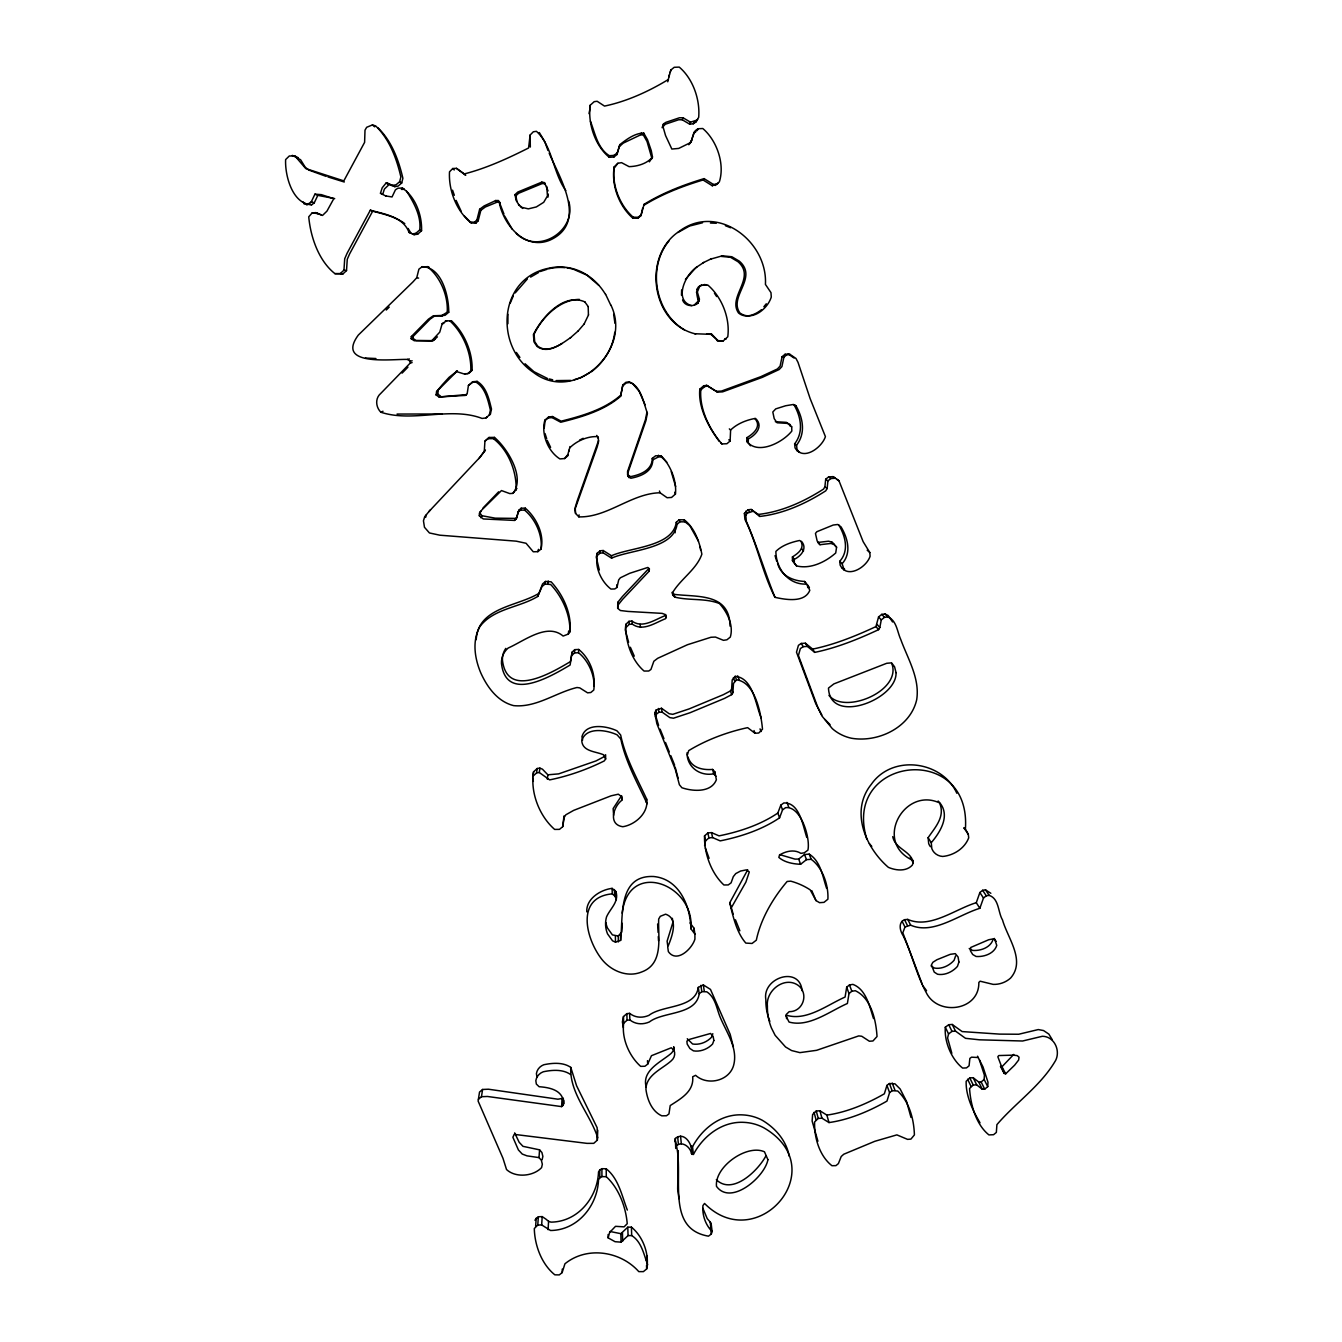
<?xml version="1.0" encoding="UTF-8"?>
<svg xmlns="http://www.w3.org/2000/svg" width="1342" height="1342" viewBox="0 0 1342 1342"><rect width="100%" height="100%" fill="white"/><g stroke="black" fill="none" stroke-linecap="round" stroke-linejoin="round"><path stroke-width="1.5" d="M610.09 1231.486L620.86 1233.684L627.788 1227.192L631.411 1227.142C643.036 1236.519 649.595 1254.267 646.676 1268.928L643.388 1271.629L638.792 1271.629C620.574 1251.147 587.024 1245.829 564.932 1263.795L562.147 1272.585L559.295 1274.9L554.85 1274.833C541.547 1264.114 534.686 1245.292 534.301 1228.534L537.773 1225.078L541.665 1224.927L550.539 1230.497C577.714 1230.262 597.509 1205.703 598.515 1179.836L599.773 1177.89L599.79 1169.956L601.904 1168.681L606.215 1168.798C618.712 1178.695 621.883 1195.923 627.335 1210.081M666.337 617.488L664.844 614.384L662.16 613.378L628.022 611.432L620.423 610.526L617.689 608.329L617.924 605.192L622.554 599.404L649.142 571.189L649.411 568.773L647.834 567.448L629.733 573.286L620.356 577.798L618.679 579.912L617.001 587.427L614.787 588.953L610.962 589.071C601.367 581.774 594.691 567.448 597.291 555.454L600.126 553.122L600.142 550.774L603.212 550.522L611.499 555.756C629.65 547.385 672.979 546.966 676.284 522.306L679.153 519.773L684.219 519.824C694.636 527.825 699.367 541.698 701.866 554.162C696.716 569.226 680.998 578.704 672.778 592.308L672.795 595.11L674.774 597.106C689.385 600.78 705.322 597.945 719.429 603.531C727.297 612.137 733.839 625.372 730.3 637.098L726.911 639.798L723.455 640.319L715.454 637.064L710.941 637.265L687.456 644.73L657.697 658.301L653.856 661.237L650.937 669.457L648.74 671.017L644.076 671.05C631.243 659.945 625.171 641.006 625.858 624.349L628.979 621.329L631.965 621.078C642.415 628.777 654.628 619.752 664.743 615.81L665.699 614.535L666.337 617.488L665.38 618.763C655.164 622.755 642.835 631.847 632.283 624.097L629.264 624.349L626.11 627.385M563.405 1098.242L557.92 1099.199L488.438 1089.218L482.583 1089.469L479.53 1092.053L478.121 1101.094L502.982 1158.314L506.521 1169.519C515.496 1178.024 533.244 1176.481 541.581 1167.607L542.336 1164.235L541.363 1160.293L538.998 1157.609L527.003 1155.848L522.256 1154.07L518.398 1149.943L512.879 1137.261L514.204 1134.359L586.991 1143.367L593.734 1143.35L597.324 1140.146L597.156 1127.733L576.59 1085.762L570.769 1067.393C563.17 1062.076 552.535 1062.898 543.812 1064.743A11.877 11.239 2.1 0 0 536.414 1073.583L536.934 1076.938M597.324 1140.146L597.76 1130.232M751.185 509.457L758.23 514.439C781.447 511.889 804.009 501.64 823.552 489.075L824.894 486.81L825.699 479.211L828.668 476.896L833.08 476.645L835.378 478.272L830.933 478.524L827.93 480.855L827.125 488.538L825.749 490.82C806.022 503.518 783.225 513.852 759.79 516.435L751.185 509.457L747.997 509.775L744.391 513.399L744.927 519.388C757.307 544.282 762.357 572.984 774.988 597.341C785.624 599.673 804.63 603.095 809.796 590.346L807.398 584.827L807.767 587.645M597.291 555.454L597.307 553.089L600.142 550.774M582.596 740.163L581.942 736.691C585.9 722.466 606.735 725.921 616.968 730.82L620.658 735.013C625.338 757.727 637.131 778.427 646.643 799.077C649.025 812.648 635.269 824.776 622.822 826.722C608.027 824.676 613.193 806.961 621.765 800.318L621.816 796.846L618.327 794.196L611.08 795.823L573.655 810.383L565.804 814.812L564.21 817.379L562.717 826.638L559.497 829.373L554.649 829.423C539.232 815.953 530.09 792.183 533.562 771.818L537.219 768.496L539.887 768.127L542.436 769.167L547.855 774.804L558.641 773.881L596.049 760.914L604.185 756.67L605.594 754.741L605.645 759.002L604.219 760.948C587.024 769.52 568.488 776.062 549.65 779.887L539.299 772.522L536.615 772.875L532.925 776.246L533.562 771.818M610.962 305.221C632.837 350.077 574.577 404.412 533.277 372.288C494.527 346.605 498.117 278.884 548.022 268.383A51.617 50.711 82.5 0 1 573 268.736C586.823 272.476 598.264 282.306 605.544 294.452M436.569 391.663L457.421 370.828L449.05 377.354L442.256 384.802L436.569 391.663L436.1 394.934L439.035 396.98L465.171 395.42L467.167 393.743L468.425 385.49L473.139 381.682L477.131 381.38C486.542 386.999 489.042 399.195 491.491 409.075L490.417 414.057L485.905 417.983L482.08 418.436C450.174 406.257 413.252 422.847 380.843 412.229C375.71 407.079 374.921 398.255 380.826 393.357L410.199 363.095L410.249 361.266L407.465 359.421C392.736 358.851 334.946 366.92 358.314 335.081L412.9 281.971L416.741 277.744L418.905 269.155L422.244 266.706C441.921 266.991 448.832 296.397 448.748 312.233L445.041 315.336L433.315 315.773L428.45 319.161L411.306 336.607L411.155 338.704L414.242 340.734L430.312 340.918L433.449 340.449L437.408 336.842M646.928 412.262L645.401 419.811L627.553 471.512L627.603 474.716L630.572 476.628C640.47 474.783 652.229 470.103 652.279 458.394L655.634 455.777L661.153 455.844C670.614 465.355 676.871 480.688 675.445 494.057L671.554 497.446L667.108 497.731L660.046 492.782C631.612 493.235 607.49 517.677 578.872 516.871L575.55 513.416L574.963 509.373L597.207 446.903L598.532 441.786L598.23 436.938L598.213 438.18L596.787 435.395M681.468 295.24L681.635 289.956M775.324 421.69L786.378 422.361L791.696 426.806L791.83 431.034C782.956 442.374 757.861 455.525 746.773 441.401L746.907 437.643C753.449 433.785 762.055 426.32 754.841 418.603M750.48 445.779L748.232 442.675L748.366 438.884C755.882 434.959 763.866 426.119 755.462 418.385C746.487 419.962 737.228 423.636 730.618 430.027L730.115 441.015L726.911 443.732L721.912 443.934C709.65 429.859 699.283 408.857 700.809 389.935L704.684 386.58L707.67 386.026L717.5 392.132L722.667 391.847L762.357 377.337L779.165 369.52L781.9 366.618L783.913 357.173L786.831 354.724L789.952 354.355L795.974 358.465L798.02 362.357L810.132 398.574L825.414 436.62C821.941 447.507 803.304 461.514 795.051 447.892L794.632 443.85C803.824 432.107 801.006 416.943 794.045 404.881L795.974 405.787C803.019 417.983 805.854 433.281 796.561 445.158L796.997 449.218L798.758 451.918M562.147 1272.585L562.281 1269.096M597.744 1137.815C590.262 1114.196 569.478 1093.311 570.769 1067.393M478.893 458.561L484.277 451.415L484.932 441.132L489.058 437.458L494.443 437.391C507.326 448.228 525.728 477.702 512.912 493.37L509.775 493.588L501.472 490.568L481.862 509.926L479.497 513.181L479.346 515.814L483.271 518.951L514.489 520.428L516.318 518.75L518.951 510.145L521.182 508.215L525.276 508.148C536.246 517.492 544.684 534.586 540.994 549.096L537.84 551.663L533.26 551.78L526.064 543.275L516.217 541.162L439.807 535.19L429.44 532.959L424.475 527.289L423.451 520.813L424.709 516.653L430.48 509.742M478.389 1099.316L481.476 1096.716L487.398 1096.464L561.627 1106.613L563.657 1103.812L563.825 1100.155M563.053 1105.556L563.321 1100.071M561.627 1106.613L561.996 1099.283M586.806 911.872C585.951 898.804 600.612 889.679 612.12 888.37L615.877 891.541C619.367 901.707 610.157 908.517 606.517 916.938A28.031 26.907 -2.6 0 0 607.557 933.898L612.539 940.792L615.508 942.168L620.608 940.39C623.275 917.106 617.471 874.85 653.671 876.511C679.388 878.96 690.375 906.001 690.878 928.731L694.904 934.082L694.921 939.098C692.086 948.861 676.771 963.556 668.366 951.629L667.729 947.117C671.52 937.706 679.388 918.733 665.598 914.187L660.298 916.318L658.687 919.035C657.915 937.353 664.022 963.841 641.661 971.977C627.402 977.832 611.264 970.987 602.004 959.53C586.035 939.501 574.98 897.211 612.237 893.856L616.012 897.043L616.364 899.677M479.346 515.814L480.671 511.218L479.497 513.181M622.285 923.33L621.799 932.019L618.226 936.011L612.422 934.904L607.49 928.06A27.763 26.672 -2.6 0 1 605.879 922.524M649.36 161.845L652.497 157.081L651.273 150.656L647.515 139.736L643.724 133.076C634.9 133.11 626.58 139.35 619.853 144.634L617.052 154.464L613.898 157.014L609.268 157.299L609.352 155.706C597.626 148.476 595.043 133.177 590.446 121.183M548.09 1229.691L548.559 1221.321L545.926 1219.14L542.202 1216.607L538.343 1216.758L534.904 1220.18M980.012 1122.784C972.665 1110.438 965.72 1095.777 966.156 1081.317L969.796 1077.911L973.185 1077.71L976.674 1084.856L982.294 1089.251L984.709 1089.167L987.729 1086.617L984.139 1079.471L984.407 1075.143L979.442 1059.928M694.351 304.919L698.326 301.027C697.052 295.676 694.149 286.97 702.034 285.074L698.545 286.953M682.558 299.987C684.789 306.328 693.26 307.167 697.991 303.175L699.417 299.165L697.354 292.002L699.534 286.685M987.729 1086.617L987.997 1082.256L982.998 1066.907L977.53 1056.204M541.665 1224.927L542.202 1216.607M572.111 652.145L570.115 665.028C551.747 675.898 506.018 703.376 501.472 663.434A19.727 19.392 13 0 1 508.132 648.052C524.168 640.99 547.184 622.436 563.12 636.058L568.337 634.061L569.897 631.881C570.518 614.804 562.214 596.636 550.639 584.475L545.003 584.072L542.034 586.555L537.723 596.452C519.186 607.741 493.688 608.379 479.866 626.58C472.015 640.855 474.649 658.15 480.637 672.56C487.045 686.953 497.547 701.614 513.634 705.624C536.112 707.922 555.773 692.589 576.976 687.507L579.744 687.876L587.595 692.841L590.832 692.506L593.801 689.989C595.58 676.754 588.97 660.969 578.503 652.732L578.704 649.461L574.745 649.645L572.111 652.145L570.4 661.623C552.199 672.409 506.924 699.618 502.428 660.046A19.543 19.207 13.2 0 1 505.8 648.387M537.773 1225.078L538.343 1216.758M535.626 1226.42L536.213 1218.083M432.007 340.633L416.087 340.449L413.034 338.452L413.185 336.372L430.161 319.094L434.993 315.739L442.608 316.007M562.717 826.638L563.992 815.936M538.998 1157.609L539.568 1149.842L522.977 1146.336L519.153 1142.26L514.657 1132.883M571.826 655.45L574.493 652.933L574.745 649.645M649.142 571.189L648.672 568.673L622.336 596.62L617.756 602.357L617.689 608.329M312.132 212.925L318.037 213.529L312.132 212.925L308.744 216.8C310.539 236.829 318.624 260.801 334.93 273.651L340.382 273.516L343.955 270.145L344.709 258.754L347.092 253.286L370.342 210.174C384.466 214.183 403.103 216.616 409.025 232.384L414.192 234.682L417.681 234.179L421.556 230.74C422.143 215.475 415.584 196.871 402.298 188.048L397.903 188.199L395.42 189.876L392.032 196.955L385.791 195.949M334.93 273.651L342.982 273.902L346.521 270.564L347.259 259.291L349.625 253.873L372.657 211.214C383.627 213.982 395.555 216.767 404.764 223.611M613.898 157.014L614.032 155.42L617.236 152.837L619.853 144.634M565.821 190.598C552.938 172.85 552.451 145.741 536.431 131.315L533.328 131.784L530.107 135.056L528.597 147.972C508.132 158.289 486.391 168.287 464.349 173.906L456.448 168.337L452.74 168.522L449.503 171.843C448.446 190.296 456.548 211.432 471.31 222.99L475.89 223.124L478.171 220.809L480.855 210.308L485.334 206.987L498.939 201.401L495.953 200.461L484.177 205.913L479.648 209.268L476.93 219.887L474.632 222.202L470.002 222.084M547.972 197.123L548.274 194.036M642.65 208.245L640.939 215.659L637.802 218.26L632.87 218.176C619.048 206.114 611.164 185.062 614.2 166.844L617.89 163.271L621.547 162.65L629.079 166.643C637.433 166.442 647.079 163.69 652.497 157.081M569.897 631.881C572.095 613.848 563.036 594.724 551.126 581.824L545.54 581.438L542.587 583.904L537.723 596.452M568.337 634.061L568.656 630.958M578.872 516.871L579.09 514.875M507.947 314.313L507.897 323.724M588.433 314.884L588.182 306.63M617.052 154.464L617.236 152.837M625.858 624.349L625.255 629.901L628.61 642.298M687.943 756.854C691.18 767.909 702.604 770.258 712.619 769.436L714.816 771.835L716.376 779.702C711.361 792.837 692.891 791.495 681.887 787.737L679.388 784.718L675.361 769.536L656.859 723.657L654.812 712.954L655.936 710.186L661.489 708.257L669.188 713.743L672.795 714.33L689.134 708.912L723.372 694.67L730.4 690.979L731.608 689.033L732.212 679.908L735.215 676.301C753.315 677.945 755.496 704.919 761.266 718.104M655.349 716.829L656.473 714.045L658.922 712.3L662.076 712.099L669.859 717.635L673.499 718.205L689.989 712.753L724.563 698.377L731.675 694.636L732.883 692.69L733.487 683.464L736.523 679.824C755.429 682.189 761.149 714.078 762.491 729.226L758.733 733.034L754.992 733.252L747.628 727.649C727.465 731.977 706.496 739.761 688.698 750.631L687.372 755.026M516.116 490.149C516.804 471.512 508.417 450.124 493.386 438.633L487.951 438.7L484.932 441.132M547.351 779.249L547.855 774.804M821.858 715.034L815.785 703.745L796.494 652.178L798.44 645.334L801.241 643.439L805.401 643.221L812.648 649.109C834.472 644.63 855.76 635.991 875.94 626.597L878.557 616.951L881.778 614.368L885.049 613.999L888.169 615.492L892.581 621.967M879.815 627.519L881.275 619.92L884.529 617.32L887.834 616.934C896.691 620.423 897.211 631.78 900.7 639.329C907.729 658.687 920.058 678.347 916.687 699.769C910.346 727.515 877.97 742.898 851.264 738.201A43.833 42.508 -26.8 0 1 832.325 728.656L821.925 715.974L817.865 707.519L798.406 655.483L800.369 648.572L803.204 646.659L807.398 646.441L814.728 652.38C836.754 647.851 858.259 639.144 878.624 629.65L879.815 627.519L877.114 624.483M675.06 1140.767L675.328 1138.469C684.319 1130.803 693.344 1145.062 691.533 1153.583L693.395 1154.439C703.359 1135.802 722.415 1120.922 744.407 1122.382A44.437 41.585 -6.3 0 1 763.816 1127.8C834.087 1168.479 757.056 1256.649 704.55 1203.455L702.923 1205.602C702.101 1214.996 705.422 1224.827 712.116 1231.503L711.31 1234.019L708.492 1236.167C663.384 1228.45 685.745 1171.784 675.06 1140.767L675.596 1141.874M675.747 1148.45L675.328 1138.469M617.89 163.271L614.049 168.32M575.55 513.416L575.215 507.461L577.245 500.751L598.549 440.512M414.192 234.682L412.313 233.877L415.819 233.374L419.727 229.901C421.472 216.179 413.822 202.575 406.626 191.235M539.299 772.522L539.887 768.127M834.087 544.315L830.782 543.46L819.979 544.701L817.832 542.453L828.534 541.212L831.805 542.051L836.586 547.167L835.714 552.988C825.431 562.08 810.35 569.411 796.527 565.888L792.434 560.57L792.417 556.93C797.618 553.676 804.596 548.761 801.14 541.665M792.434 560.57L794.313 563.003L794.296 559.329C800.872 556.175 807.632 548.543 801.644 541.531L799.547 540.49C791.143 542.235 781.967 545.305 775.877 551.428C775.978 568.454 788.291 585.011 806.525 584.072L804.529 581.455C792.703 580.801 780.692 575.735 777.555 563.137M536.615 772.875L537.219 768.496M436.1 394.934L437.727 394.129L438.197 390.891M646.19 802.197L646.643 799.077M481.476 1096.716L482.583 1089.469M600.126 553.122L603.246 552.87L611.6 558.155C629.935 549.7 673.701 549.264 677.039 524.37L679.941 521.803L685.057 521.87L689.771 525.578L698.477 541.245M789.952 354.355L784.986 354.322L782.084 356.72L780.105 366.081L777.404 368.966L760.763 376.699L721.459 391.076L716.343 391.344L706.613 385.305L703.644 385.859L699.819 389.163C697.991 407.465 708.593 427.108 719.295 441.417M614.2 166.844C611.667 184.726 619.601 205.41 633.189 217.203L638.188 217.303L641.342 214.67M441.032 316.024L447.222 312.233C448.295 295.861 440.344 276.62 427.192 266.521M467.721 373.797L470.807 370.845C471.545 353.063 463.124 333.068 449.973 320.939L451.466 320.855C464.5 332.866 472.837 352.678 472.082 370.275L469.029 373.193L464.818 374.183L455.995 371.399M476.209 639.715C477.92 607.54 516.603 606.584 538.327 593.701M614.77 332.229C612.942 348.014 603.833 362.172 591.403 371.801M547.737 583.636L548.257 581.002M733.386 1046.894L730.165 1034.279L710.472 989.406L703.325 984.911L698.293 987.377C695.223 1008.899 662.579 1004.739 648.907 1015.374C642.264 1018.192 635.336 1017.823 629.616 1013.361L626.831 1013.646L623.46 1016.582L622.403 1021.933L623.376 1027.754M806.777 837.458C802.851 825.649 799.58 802.248 783.829 802.952L780.809 805.166L777.84 813.034C760.495 824.827 739.408 831.755 719.06 835.865L711.528 832.627L707.888 832.929L704.533 835.881C704.047 853.009 711.109 873.122 723.908 884.982L728.253 884.932L731.088 882.851L733.302 876.645L735.752 873.592L740.516 871.059L746.353 869.884L749.289 871.964L745.884 882.13L731.038 908.249C733.973 920.092 737.597 933.697 745.833 943.091L752.057 943.46L756.318 940.188C760.83 918.683 773.21 897.798 787.15 881.459L790.757 881.157A68.392 65.339 -10.8 0 1 810.199 889.863L816.003 900.583L819.543 902.68L823.988 902.361L827.897 899.207C828.601 885.334 822.864 867.838 811.205 859.316L809.209 854.149L804.512 854.485L798.691 859.065L795.001 859.115L779.601 854.586M704.6 845.594L705.523 840.88L704.533 835.881M623.678 1023.191C621.547 1038.523 629.23 1056.255 640.688 1066.37L644.915 1066.253L647.7 1064.122L651.457 1055.701L671.252 1047.783L673.986 1050.216A9.78 9.277 -3.7 0 1 671.218 1060.834C662.025 1069.138 646.106 1074.925 645.938 1089.285C647.247 1099.551 651.809 1111.361 661.791 1115.823L666.471 1115.756L668.953 1113.91L670.212 1105.573C680.78 1098.695 694.116 1091.516 692.69 1076.754L695.626 1075.328C707.335 1086.03 729.142 1081.115 733.588 1065.464C738.15 1048.656 726.978 1033.088 720.671 1018.377C716.611 1009.301 715.823 997.643 706.798 991.822L701.832 991.654L699.216 993.734C696.112 1015.458 663.166 1011.247 649.36 1021.967C642.65 1024.818 635.672 1024.432 629.884 1019.954L627.083 1020.222L623.678 1023.191L623.46 1016.582M668.45 79.43C649.042 91.29 626.731 101.489 604.504 106.085L597.14 101.271L594.187 101.673L590.161 105.28C587.746 123.43 594.959 145.557 609.268 157.299M589.021 113.684L589.943 108.97M640.939 215.659L644.093 204.32C662.529 192.929 683.363 184.877 704.097 178.62L713.441 184.458L716.36 184.189L719.329 181.925C725.066 164.059 716.863 140.457 702.789 128.513L698.209 128.731C691.415 131.583 693.68 140.39 688.765 144.735M545.003 584.072L545.54 581.438M667.746 81.795L669.49 74.598M910.983 1117.416L906.588 1101.53L900.147 1088.983L894.963 1083.816L889.427 1083.531L886.928 1085.41L884.344 1093.814C866.966 1103.761 846.785 1112.333 826.873 1115.101L819.912 1110.773L816.255 1110.991L812.631 1114.481L812.128 1121.023L817.915 1141.237M889.595 1092.606L886.978 1101.077C869.448 1111.126 849.083 1119.765 828.987 1122.566L821.958 1118.188L818.268 1118.423L814.611 1121.929C814.074 1137.395 819.408 1155.881 831.939 1165.712L835.949 1165.628L838.398 1163.598L841.216 1156.502L843.783 1154.221L874.85 1141.287L896.875 1134.879L907.578 1139.375L910.916 1139.106L914.405 1134.913C913.902 1119.228 909.457 1102.034 897.714 1091.012L892.128 1090.711L889.595 1092.606L886.928 1085.41M593.869 686.366C595.63 673.265 589.088 657.614 578.704 649.461M652.279 458.394L652.782 459.836C652.749 471.663 640.872 476.376 630.857 478.238L627.888 476.309L627.821 473.072L645.854 420.868L647.398 413.252C643.338 402.332 641.291 386.58 629.163 381.816L625.875 382.319L622.839 384.953L620.574 396.326C604.152 410.602 581.354 417.144 560.738 422.244L552.032 417.563L548.123 418.016L544.651 420.918C541.178 434.422 548.123 451.6 559.933 458.93L564.647 458.545L567.498 456.045L569.025 450.14M622.839 384.953L620.574 396.326M542.118 1159.756L542.873 1156.418L541.916 1152.51L539.568 1149.842M619.652 146.328L623.242 143.124L640.99 134.67L641.409 132.841M622.202 913.181C628.392 858.729 695.072 884.277 690.878 928.731M567.498 456.045L567.817 454.636L564.647 458.545M540.994 549.096C542.789 535.173 535.341 518.935 524.537 510.077L520.411 510.145L518.146 512.09L516.318 518.75M1052.212 1039.631L1048.823 1034.078L1043.556 1030.555L1038.272 1029.566L1018.695 1034.246L999.572 1034.112L962.13 1031.579L952.233 1024.466L948.727 1024.701L945.305 1027.217C944.198 1041.577 951.26 1059.039 962.617 1068.081L966.475 1067.897L969.075 1065.833L969.863 1058.402L971.541 1057.177L978.167 1057.513M945.305 1027.217L948.542 1033.927L947.586 1038.003L951.83 1053.269M651.977 158.658L647.029 141.497L643.288 134.888L643.724 133.076M389.65 184.29L392.72 185.381L396.091 184.777L399.681 181.656L400.872 176.892C396.595 158.49 389.499 139.216 375.626 125.896L372.405 124.94L366.651 127.305L365.007 130.191L364.605 142.353L343.82 180.885L305.741 168.572L295.089 156.108L289.335 155.957L285.628 159.581C284.84 175.383 292.355 204.185 311.629 204.789L314.246 202.86L317.819 195.362L334.695 198.599M389.499 184.189L384.399 189.054L382.688 194.422L380.474 193.214L382.202 187.796L386.093 183.015L394.816 186.655L398.155 186.068L401.711 182.982L402.885 178.268C398.658 160.05 391.629 140.977 377.907 127.792M646.257 1260.255L647.297 1256.162M873.508 1018.528C869.582 1006.45 866.16 989.389 852.925 984.391L849.486 984.927L846.685 987.209L845.091 997.056C827.662 1004.655 807.112 1020.96 787.301 1015.458M846.685 987.209L849 993.55L847.389 1003.497C829.809 1011.163 809.058 1027.62 789.062 1022.05L785.691 1015.374M537.84 551.663L538.444 549.331M597.307 553.089L596.234 557.064L599.32 570.014M620.373 395.504C604.118 409.629 581.556 416.104 561.124 421.17L552.518 416.54L548.626 416.976L545.204 419.861L544.164 428.383M990.832 893.286L985.531 889.897L982.629 890.3L979.878 892.531L976.288 902.696C954.984 909.155 929.956 929.234 907.746 919.404L904.525 919.689C897.899 922.508 899.996 930.945 903.149 935.676C912.09 954.095 916.334 974.393 926.148 992.409C937.572 1016.431 979.442 1011.029 978.838 982.445L980.113 981.203L993.147 984.374A23.435 22.109 -20.3 0 0 1010.526 978.133C1025.976 960.654 1007.49 937.873 1002.524 919.975C997.945 912.342 999.203 898.654 989.188 895.382L986.269 895.785L983.485 898.05L979.845 908.299C958.356 914.808 933.093 935.072 910.664 925.158L907.746 919.404M568.723 451.499L570.031 446.55M446.92 320.738L442.206 323.607L439.757 332.145L431.772 340.734L433.449 340.449M670.144 72.502L670.866 70.019L674.204 67.301L679.237 67.1C692.975 78.692 700.222 99.644 698.679 117.358L695.81 122.072L693.26 123.783L689.587 124.118L682.239 119.774L678.649 119.757L665.297 124.252L662.109 127.675L663.585 123.833L665.967 122.307L679.455 117.777L683.078 117.794L690.493 122.189L696.8 120.126M668.786 77.031L670.866 70.019M425.599 517.408L426.421 514.674M694.586 131.583L690.778 142.437M615.223 897.144L616.213 894.141M662.948 125.745L663.585 123.833M955.571 955.957L954.095 960.302C949.314 965.703 941.732 969.327 934.435 968.068L931.096 965.955M632.87 218.176L633.189 217.203M705.523 840.88L708.912 837.894L712.602 837.593L720.201 840.88C740.75 836.72 762.038 829.725 779.551 817.832L782.537 809.88L785.59 807.666C800.989 805.77 810.585 838.264 807.901 850.157L804.244 852.824L800.855 853.344C794.296 849.117 785.741 851.147 779.517 855.039L778.846 857.421C784.516 862.403 793.139 863.996 800.587 864.282L806.475 859.652L811.205 859.316M712.82 1033.692L711.545 1037.215C706.831 1042.248 699.45 1045.166 692.573 1043.992L687.272 1038.725M524.537 510.077L525.276 508.148M637.802 218.26L638.188 217.303M892.732 836.636C895.131 849.167 911.252 850.811 913.248 862.738L912.292 865.137C906.219 871.763 895.936 870.572 888.404 867.368C865.288 847.49 849.872 810.836 871.31 784.332C892.262 754.036 942.067 760.646 956.846 793.256M520.411 510.145L521.182 508.215M644.093 204.32L643.64 205.427C661.908 194.137 682.524 186.169 703.057 179.979L704.097 178.62M518.146 512.09L518.951 510.145M514.489 520.428L517.123 516.737M993.063 939.467C990.513 947.67 980.398 951.075 972.531 950.421L969.209 948.492M765.93 1155.865C757.894 1170.895 732.397 1195.554 716.326 1179.685M682.239 119.774L683.078 117.794M510.262 303.074L513.214 296.146M747.712 869.784L729.813 902.646L733.218 914.271M552.032 417.563L552.518 416.54M304.064 203.934L308.694 203.682L311.344 201.736L314.934 194.171L321.308 194.64L333.806 198.65L326.962 211.113L322.533 215.425L318.239 213.797M584.189 323.892L588.551 314.867M689.587 124.118L690.493 122.189M512.912 493.37L516.938 488.404M693.26 123.783L694.217 121.854M548.123 418.016L548.626 416.976M544.651 420.918L545.204 419.861M697.219 130.593L698.209 128.731M833.08 476.645L838.985 480.805L863.141 541.648L869.817 552.535L870.102 556.242C866.63 567.247 847.121 579.492 840.159 565.116L839.773 561.275C849.352 550.623 845.309 535.894 838.7 524.806M844.269 570.249L842.122 563.724C851.801 552.971 847.725 538.092 841.048 526.903L837.693 524.487L833.214 525.041L816.842 531.717L815.45 533.445L817.177 541.027L819.979 544.701M480.788 517.727L481.963 515.731L480.52 513.835M774.988 597.341C765.024 572.749 757.14 546.043 746.353 521.417L745.8 515.378L747.125 513.198L752.661 511.386M515.227 292.875L527.406 278.951M930.476 846.735A12.732 12.162 -22.7 0 1 928.681 843.531L928.127 837.676C934.938 827.645 945.12 816.959 939.886 803.741M866.815 839.052C841.417 756.385 971.574 741.153 965.401 829.088L968.32 834.388L968.706 837.844C964.747 848.362 953.692 855.441 942.688 856.448A12.85 12.263 -22.6 0 1 931.818 848.597L931.264 842.692C940.843 831.419 951.327 814.074 938.142 801.023M910.664 925.158L904.961 927.02L902.831 932.807L922.407 984.676M599.79 1169.956L598.532 1171.885C597.525 1197.517 577.932 1221.891 550.992 1222.126L548.559 1221.321M599.773 1177.89L601.921 1176.599L606.282 1176.716C618.897 1188.24 625.875 1207.146 627.234 1223.703L624.08 1226.856L615.525 1226.32L609.62 1232.476L608.144 1237.861L615.055 1241.702L621.044 1242.155L628.056 1235.596L631.696 1235.563C641.661 1241.736 643.841 1254.653 647.716 1264.801M695.81 122.072L697.672 119.354M976.674 1084.856L973.252 1085.041L969.561 1088.496C970.568 1104.432 975.802 1124.395 988.92 1134.913L993.55 1134.711L996.351 1132.43L996.905 1124.646C1015.693 1102.638 1041.04 1085.678 1055.701 1060.297C1060.616 1050.283 1054.191 1036.393 1042.382 1036.276L1022.604 1041.006L979.526 1039.815L965.519 1038.322L955.538 1031.142L952.233 1024.466M669.138 240.738C646.995 267.125 654.862 312.401 684.42 329.914M685.427 279.388L695.911 267.612L703.728 262.445M693.395 1154.439L692.539 1146.705C702.403 1128.236 721.275 1113.474 743.082 1114.917A44.018 41.25 -6.3 0 1 762.306 1120.285C775.525 1128.169 786.462 1140.75 789.213 1156.217M706.597 334.091L710.757 334.158L718.171 340.885L723.237 340.885L727.767 336.808C730.233 318.289 721.962 297.186 707.788 285.007L701.027 285.36M1013.764 1054.393L1001.954 1066.773L1000.461 1066.387L1004.202 1073.432L1005.695 1073.818L1014.619 1065.196L1018.628 1060.046L1019.048 1057.194L1017.169 1055.584L1013.21 1055.164L998.8 1055.55L997.827 1056.724L1004.202 1073.432M763.85 306.764L766.299 303.778M569.729 447.876C576.406 441.115 587.175 436.301 596.754 436.603M484.277 451.415L485.418 450.056L480.1 457.119L428.803 511.688M493.386 438.633L494.443 437.391M578.134 330.988L584.357 323.774M691.7 140.692L689.671 143.024L678.7 148.425L671.839 149.046L665.548 135.542L662.747 125.779M703.057 179.979L712.3 185.75L713.441 184.458M487.951 438.7L489.058 437.458M712.3 185.75L716.36 184.189M483.019 507.997L498.654 491.793M402.08 373.126L407.951 367.138M386.244 310.036L389.247 307.1M696.867 267.142C685.359 274.003 673.332 300.608 691.616 305.64M519.337 205.611L516.116 200.377L514.992 194.64L517.811 192.04L541.849 182.126L544.449 182.629L548.039 190.883M516.955 201.501L515.848 195.831L518.649 193.265L542.436 183.451L545.003 183.938L544.449 182.629M485.905 417.983L487.045 416.943M490.417 414.057L489.31 415.064L490.4 410.048C487.934 400.05 485.401 387.737 475.907 382.067L471.864 382.369M473.139 381.682L468.425 385.49M570.333 337.849L578.352 330.803M623.057 385.674L626.127 383.007L629.448 382.504L632.719 383.711L639.111 391.21L645.066 404.73M973.185 1077.71L978.754 1082.071L981.153 1082.004L984.139 1079.471M849 993.55L851.835 991.268L855.307 990.715C871.344 998.18 876.007 1020.323 877.031 1036.51L872.954 1040.973L869.398 1041.241L861.749 1036.259L858.729 1035.907L816.607 1050.316L799.899 1052.631L791.595 1050.551L785.556 1046.978L775.122 1035.303L771.432 1027.989A62.168 58.931 -12.4 0 1 767.389 1006.081C765.645 989.91 786.06 974.762 799.513 986.437C808.74 995.445 802.264 1012.002 789.197 1011.65L786.345 1014.367L786.563 1018.662M693.629 133.428L696.028 131.533M652.782 459.836L659.039 456.632L661.757 457.27L666.806 462.168M715.185 185.481L718.138 183.25M676.016 1146.135C681.82 1140.297 690.358 1146.907 691.533 1153.583M948.542 1033.927L951.998 1031.377L955.538 1031.142M570.635 337.597C561.359 343.971 548.157 354.657 536.968 346.353L534.015 341.891L533.411 334.51C541.95 317.349 563.64 292.388 584.894 301.9M761.417 309.767C755.177 314.699 745.582 318.977 738.57 313.038C727.163 296.783 756.62 277.76 737.932 261.673L730.518 257.295L721.157 256.389M465.171 395.42L466.513 394.598L439.035 396.98M530.627 277.089L538.679 272.443M589.658 372.774L580.935 377.656L574.393 379.669M677.962 232.485L689.503 226.06L702.554 222.755M475.907 382.067L477.131 381.38M579.593 440.092L583.183 438.297M562.113 343.451C554.951 347.679 545.02 352.241 537.588 346.018L534.686 341.606L534.082 334.292C542.034 317.349 559.597 299.551 579.392 299.4M702.705 262.948L711.646 258.587M380.843 412.229L383.007 411.256M464.818 374.183L466.16 373.579M470.807 370.845L472.082 370.275M540.289 271.503L546.899 269.356M704.936 284.47L703.896 284.756L706.714 285.292M410.199 363.095L412.095 362.608M710.539 259.14L722.382 255.819L731.843 256.741L739.325 261.153C758.549 277.828 728.136 296.599 739.962 313.038C751.956 321.644 767.641 308.962 771.281 297.035L770.979 292.64L765.426 284.403C767.809 240.973 716.846 202.441 678.75 231.663C641.845 256.439 651.558 323.925 695.693 333.94M410.249 361.266L412.145 360.78M696.951 289.352L697.924 289.1M407.465 359.421L409.377 358.968M696.381 292.204L697.354 292.002M433.097 339.778L434.758 339.509M698.427 299.3L699.417 299.165M411.155 338.704L413.034 338.452M411.306 336.607L413.185 336.372M698.326 301.027L699.316 300.893M570.685 380.423L556.074 380.608M515.328 518.398L495.181 518.163L481.963 515.731M697.018 303.275L697.991 303.175M442.206 323.607L443.783 323.506M609.352 155.706L614.032 155.42M574.493 652.933L578.503 652.732M428.92 266.974L422.244 266.706M401.392 189.407L404.294 189.306L402.298 188.048M690.694 1145.867L692.539 1146.705M442.306 413.99L397.047 414.057M716.997 340.6L723.237 340.885M375.945 358.532L365.46 358.046M447.222 312.233L448.748 312.233M718.171 340.885L711.864 334.376L694.753 333.739M445.376 320.822L451.466 320.855M788.24 423.451L777.068 422.764L774.217 418.67L772.807 411.994L775.726 408.891L785.64 405.754L793.374 404.479L795.974 405.787M710.421 223.04L716.309 223.242M715.923 776.246L713.692 773.831C700.088 776.397 687.003 767.356 687.003 752.828M640.99 134.67L643.288 134.888M340.382 273.516L342.982 273.902M343.955 270.145L346.521 270.564M416.741 277.744L418.587 278.096M710.757 334.158L711.864 334.376M672.795 595.11L672.09 592.376L674.053 594.355C697.454 597.24 729.696 592.745 730.031 626.11M724.68 338.972L725.921 339.241M784.986 354.322L786.831 354.724M782.084 356.72L783.913 357.173M549.247 378.947L552.652 379.786M326.156 176.389L308.727 170.031L305.188 167.163L300.591 159.748L292.321 155.353M327.968 176.943L344.29 182.009M308.694 203.682L311.629 204.789M311.344 201.736L314.246 202.86M725.385 225.674L730.585 227.754M547.553 378.528L533.948 371.684L525.058 363.749M314.934 194.171L317.819 195.362M315.169 212.522L321.09 214.787M409.025 232.384L410.954 233.189L408.102 228.459M788.073 353.936L794.028 358.012M415.819 233.374L417.681 234.179M370.342 210.174L372.657 211.214M419.727 229.901L421.556 230.74M295.089 156.108L298.176 157.702M380.474 193.214L386.194 196.234M841.904 567.75L844.655 569.176M796.812 450.56L799.597 452.086M939.618 802.952C904.139 786.311 873.005 842.558 912.996 860.44M788.492 423.636L790.354 424.726M789.801 425.682L791.696 426.806M386.093 183.015L388.257 184.34M387.352 182.881L391.78 185.582M392.72 185.381L394.816 186.655M809.209 854.149C820.7 861.195 822.629 876.611 826.622 888.387M399.681 181.656L401.711 182.982M794.632 443.85L796.561 445.158M716.343 391.344L717.5 392.132M706.613 385.305L707.67 386.026M437.727 394.129L440.629 396.142M836.636 479.161L838.985 480.805M703.644 385.859L704.684 386.58M516.267 233.391C538.192 255.299 577.328 230.673 568.723 201.149M828.668 476.896L830.933 478.524M474.632 222.202L475.89 223.124M570.501 1074.456C562.818 1069.088 552.082 1069.909 543.292 1071.772A11.994 11.323 2.1 0 0 535.827 1080.696L536.347 1084.068L539.115 1086.718C549.952 1087.506 563.439 1090.174 563.657 1103.812M825.699 479.211L827.93 480.855M476.93 219.887L478.171 220.809M302.839 201.837L307.05 205.041M699.819 389.163L700.809 389.935M824.894 486.81L827.125 488.538M471.31 222.99L464.315 215.961M372.405 124.94L374.72 126.836M518.515 204.521L521.921 207.373L528.345 208.866L536.347 206.936L543.711 202.306L547.452 195.932L546.731 186.404M520.461 206.567L522.709 208.446M746.907 437.643L748.366 438.884M479.648 209.268L480.855 210.308M746.773 441.401L748.232 442.675M867.184 550.186L869.817 552.535M729.327 428.886L730.618 430.027M452.74 168.522L454.233 169.981M598.851 285.376L586.991 275.194L573.269 269.172A51.113 50.208 82.6 0 0 567.112 267.914M728.823 439.757L730.115 441.015M836.586 547.167L831.805 542.051M456.448 168.337L465.724 175.316L464.349 173.906M824.961 719.429L830.094 724.68M839.773 561.275L842.122 563.724M996.234 941.379L993.768 938.813L988.735 939.736L970.685 947.486L970.4 950.74L972.698 954.497L976.053 956.46C983.988 957.114 994.204 953.659 996.771 945.389L994.372 938.427M885.049 613.999L887.834 616.934M881.778 614.368L884.529 617.32M495.517 200.629L496.574 201.77M720.704 442.642L721.912 443.934M495.953 200.461L496.993 201.602M878.557 616.951L881.275 619.92M503.988 214.133L499.123 201.619C503.049 224.416 524.688 250.736 550.019 240.117C587.947 222.789 560.168 178.889 549.163 153.223M497.899 200.277L500.13 202.743M712.116 1231.503L711.092 1223.132L707.2 1218.586L702.822 1208.186M875.94 626.597L878.624 629.65M869.348 843.632L871.78 846.383M828.97 695.391C844.923 714.9 902.243 690.727 891.759 663.451M801.577 548.61L803.556 550.925M804.529 581.455L809.427 587.494M690.04 922.944L694.015 928.245L694.904 934.082M792.417 556.93L794.296 559.329M758.23 514.439L759.79 516.435M794.615 563.422L796.527 565.888M747.997 509.775L749.457 511.721M923.111 986.068L926.55 990.681M745.682 511.235L747.125 513.198M514.992 194.64L515.848 195.831M744.391 513.399L745.8 515.378M584.743 301.782L588.299 306.681M968.32 834.388L963.942 827.678L964.831 829.457M516.385 352.46L519.908 357.442M512.174 229.13L504.626 216.045M985.531 889.897L989.188 895.382M982.629 890.3L986.269 895.785M714.43 293.177L716.645 296.548M979.878 892.531L983.485 898.05M976.288 902.696L979.845 908.299M812.648 649.109L814.728 652.38M928.127 837.676L931.264 842.692M805.401 643.221L807.398 646.441M801.241 643.439L803.204 646.659M910.295 857.538L913.248 862.738M1001.954 1066.773L1005.695 1073.818M904.525 919.689L907.41 925.443M902.092 921.249L904.961 927.02M811.759 890.618L816.003 900.583M981.153 1082.004L984.709 1089.167M978.754 1082.071L982.294 1089.251M948.727 1024.701L951.998 1031.377M605.594 294.267L610.845 305.305M969.796 1077.911L973.252 1085.041M547.217 440.361L550.606 447.372M967.616 1079.236L971.038 1086.383M456.112 200.394L461.229 211.399M541.849 182.126L542.436 183.451M630.371 647.263L634.28 656.154M661.153 455.844L661.757 457.27M529.604 145.322L530.325 147.016L530.107 135.056M674.707 492.279L675.445 494.057M658.452 455.206L659.039 456.632M684.219 519.824L685.057 521.87M735.433 919.773L739.861 930.761M658.603 725.401L654.812 712.954M660.13 729.192L663.955 738.654M665.481 742.445L669.289 751.923M670.832 755.697L674.64 765.175M760.025 728.874L761.048 731.558M679.153 519.773L679.941 521.803M786.932 802.399L788.727 807.112M737.714 675.882L739.056 679.421M892.245 1083.061L894.963 1090.241M804.512 854.485L806.475 859.652M889.427 1083.531L892.128 1090.711M735.215 676.301L736.523 679.824M849.486 984.927L851.835 991.268M754.003 730.568L754.992 733.252M780.809 805.166L782.537 809.88M547.972 150.472L544.785 141.715L539.333 132.556M733.386 677.626L734.678 681.166M798.691 859.065L800.587 864.282M676.284 522.306L677.039 524.37M705.355 847.976L709.096 858.31M777.84 813.034L779.551 817.832M731.608 689.033L732.883 692.69M452.556 190.178L454.334 195.295M730.4 690.979L731.675 694.636M674.439 530.627L675.177 532.774M659.459 491.021L660.046 492.782M545.037 433.55L546.68 438.649M671.252 471.679L675.63 486.475M775.055 555.638L776.75 561.409M826.873 1115.101L828.987 1122.566M819.912 1110.773L821.958 1118.188M816.255 1110.991L818.268 1118.423M814.057 1112.35L816.053 1119.782M675.143 767.054L678.146 778.343M674.053 594.355L674.774 597.106M712.619 769.436L713.692 773.831M613.63 815.248L613.143 808.572L621.564 795.689L621.765 800.318M729.813 902.646L731.038 908.249M802.113 990.799C799.748 965.2 761.937 977.714 765.846 999.622A61.598 58.427 -12.4 0 0 769.838 1021.329M711.528 832.627L712.602 837.593M707.888 832.929L708.912 837.894M647.096 803.741C637.5 782.906 625.573 762.021 620.843 739.09L617.135 734.862C606.802 729.931 585.766 726.425 581.774 740.801C582.495 751.688 595.865 751.352 603.565 754.791L605.645 759.002M532.673 777.874L533.361 781.413M628.693 476.075L628.979 477.702M627.603 474.716L627.888 476.309M700.054 546.546L700.608 550.069M661.489 708.257L662.076 712.099M703.325 984.911L704.298 991.235M700.876 985.33L701.832 991.654M658.352 708.459L658.922 712.3M613.663 314.347L614.955 323.321M698.293 987.377L699.216 993.734M672.342 918.297L672.929 922.323L667.108 941.178L667.729 945.64M655.936 710.186L656.473 714.045M646.223 1087.238C641.526 1070.748 660.18 1062.428 670.564 1053.906A9.696 9.193 -3.7 0 0 674.019 1047.246M678.951 1198.674L677.66 1189.163L678.247 1150.614M714.816 771.835L715.269 775.257M640.1 624.349L640.486 627.385M710.153 1221.925L711.159 1230.278M710.505 1227.293L711.31 1234.019M691.432 1146.739L692.271 1154.472M631.965 621.078L632.283 624.097M673.65 1046.794L673.986 1050.216M680.579 1136.154L681.317 1143.787M677.676 1136.724L678.398 1144.374M628.979 621.329L629.264 624.349M647.481 1060.65L647.7 1064.122M616.85 584.76L617.001 587.427M617.756 602.357L617.924 605.192M657.63 924.017L658.083 932.388M658.301 936.582L658.536 940.759M590.161 105.28L590.262 107.394M646.508 1265.456L646.676 1268.928M611.499 555.756L611.6 558.155M629.616 1013.361L629.884 1019.954M626.831 1013.646L627.083 1020.222M631.411 1227.142L631.696 1235.563M620.423 934.502L620.608 940.39M627.788 1227.192L628.056 1235.596M618.226 936.011L618.394 941.916M615.877 891.541L616.012 897.043M614.435 889.545L614.569 895.047M615.374 936.263L615.508 942.168M622.453 1232.778L622.654 1241.233M620.86 1233.684L621.044 1242.155M612.12 888.37L612.237 893.856M603.212 550.522L603.246 552.87M608.111 1234.489L608.144 1237.861M606.215 1168.798L606.282 1176.716M694.015 928.245L694.032 931.566M601.904 1168.681L601.921 1176.599M548.543 268.819A51.113 50.208 82.6 0 1 565.049 267.662M896.037 672.627C897.312 699.216 829.926 725.67 828.484 688.077L833.885 683.9L886.726 663.284L891.591 662.864L894.594 666.857L896.037 672.627M767.909 1159.673C764.823 1176.917 730.92 1206.19 716.494 1186.362C714.347 1166.852 746.89 1143.803 764.47 1151.805L767.909 1159.673M958.926 962.029L957.433 966.408C952.602 971.86 944.953 975.533 937.588 974.258L934.233 972.111L931.415 964.915L932.875 962.298L936.85 959.765L950.321 954.313L955.319 953.642L958.071 956.997L958.926 962.029M713.86 1040.453L712.585 1044.009C707.821 1049.092 700.39 1052.027 693.445 1050.853L689.872 1048.488L687.188 1044.059L686.886 1041.14L689.754 1039.295L710.555 1033.474L713.139 1036.443L713.86 1040.453"/></g></svg>
